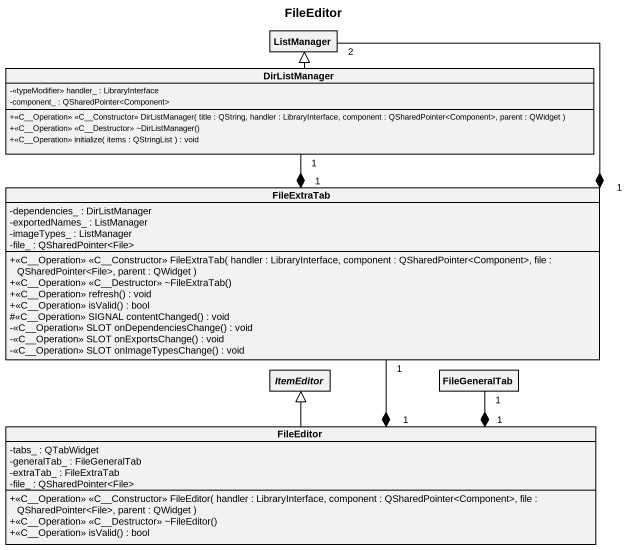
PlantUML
@startuml
title FileEditor
hide circle
hide empty members
skinparam classAttributeIconSize 0
class ListManager
class DirListManager {
  -<<typeModifier>> handler_ : LibraryInterface
  -component_ : QSharedPointer<Component>
  +<<C~__Operation>> <<C~__Constructor>> DirListManager( title : QString, handler : LibraryInterface, component : QSharedPointer<Component>, parent : QWidget )
  +<<C~__Operation>> <<C~__Destructor>> ~DirListManager()
  +<<C__Operation>> initialize( items : QStringList ) : void
}
class FileExtraTab {
  -dependencies_ : DirListManager
  -exportedNames_ : ListManager
  -imageTypes_ : ListManager
  -file_ : QSharedPointer<File>
  +<<C~__Operation>> <<C~__Constructor>> FileExtraTab( handler : LibraryInterface, component : QSharedPointer<Component>, file : QSharedPointer<File>, parent : QWidget )
  +<<C~__Operation>> <<C~__Destructor>> ~FileExtraTab()
  +<<C__Operation>> refresh() : void
  +<<C__Operation>> isValid() : bool
  #<<C__Operation>> SIGNAL contentChanged() : void
  -<<C__Operation>> SLOT onDependenciesChange() : void
  -<<C__Operation>> SLOT onExportsChange() : void
  -<<C__Operation>> SLOT onImageTypesChange() : void
}
abstract class ItemEditor
class FileGeneralTab
class FileEditor {
  -tabs_ : QTabWidget
  -generalTab_ : FileGeneralTab
  -extraTab_ : FileExtraTab
  -file_ : QSharedPointer<File>
  +<<C~__Operation>> <<C~__Constructor>> FileEditor( handler : LibraryInterface, component : QSharedPointer<Component>, file : QSharedPointer<File>, parent : QWidget )
  +<<C~__Operation>> <<C~__Destructor>> ~FileEditor()
  +<<C__Operation>> isValid() : bool
}
DirListManager -up-|> ListManager
FileExtraTab "1" *-up- "2" ListManager
FileExtraTab "1" *-up- "1" DirListManager
FileEditor "1" *-up- "1" FileExtraTab
FileEditor -up-|> ItemEditor
FileEditor "1" *-right- "1" FileGeneralTab
@enduml
